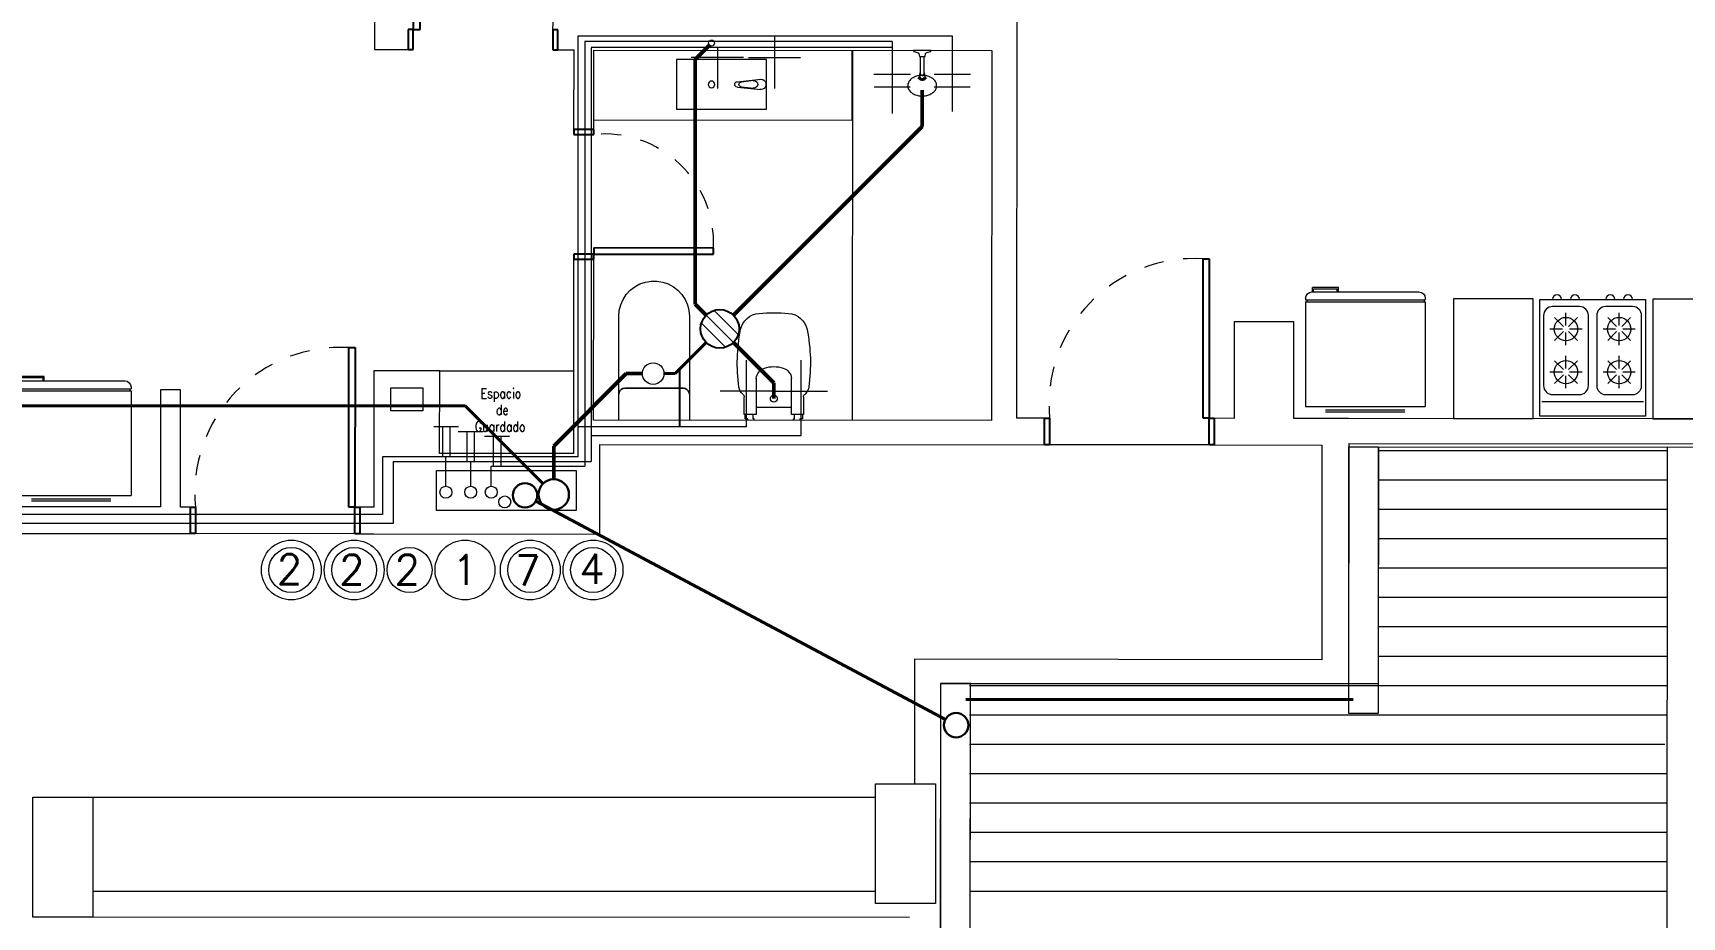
# Model space of a CAD drawing. Header units: millimetres. Extents: x 539 to 842, y -453 to -96.
# Drawn here: x 815.59 to 823.86, y -236.86 to -232.43 of the extents above; entities that cross this region are included whole.
import ezdxf
from ezdxf.enums import TextEntityAlignment as Align

# ---------------------------------------------------------------- set-up
doc = ezdxf.new("R2010")
doc.units = ezdxf.units.MM
doc.header["$LTSCALE"] = 0.1
for name, pattern in [('ACAD_ISO02W100', [15, 12, -3]), ('CONTINUA', [0]), ('Trazo', [0.00635, 0.003175, -0.003175])]:
    doc.linetypes.add(name, pattern=pattern)
doc.layers.get('0').update_dxf_attribs({"lineweight": 5})
for name, color, linetype, lineweight in [('00-Agua Caliente', 1, 'Continuous', 20), ('00-Agua Fria', 5, 'ACAD_ISO02W100', 20), ('00-Texto AC', 7, 'Continuous', 18), ('00-Texto AF', 7, 'Continuous', 18), ('A-DETL-GENF', 7, 'Continuous', 5), ('A-DOOR', 7, 'Continuous', 5), ('MUEBLES', 250, 'Continuous', 5), ('P-SANR-FIXT', 7, 'Continuous', 5)]:
    doc.layers.add(name, color=color, linetype=linetype, lineweight=lineweight)
for name, color, linetype in [('00-Pluvial', 40, 'Continuous'), ('00-Secundario', 24, 'Continuous'), ('00-Ventilacion', 3, 'Continuous'), ('Textos', 7, 'Continuous')]:
    doc.layers.add(name, color=color, linetype=linetype)
doc.layers.add('00-Primario', color=7, linetype='Continuous', true_color=0xff2400)
doc.layers.add('A-DOOR-HDLN', color=5, linetype='Trazo', lineweight=5, true_color=0x0000ff)
doc.styles.add('Romans', font='romans.shx')
doc.styles.add('Romans 1.50', font='romans.shx', dxfattribs={"width": 0.8, "height": 0.15})

# ---------------------------------------------------------------- blocks, each defined once
blk = doc.blocks.new('Family6 - Puerta OBLAK - Baño-2882893-1-TORRE-ARQ-PB')
at = {"layer": 'A-DOOR', "color": 8, "lineweight": 25}
for p, q in [((-0.3, 0.05), (-0.325, 0.05)), ((-0.325, 0.05), (-0.325, -0.05)), ((-0.3, -0.05), (-0.3, 0.05)), ((0.325, 0.05), (0.3, 0.05)), ((0.3, 0.05), (0.3, -0.05)), ((0.325, -0.05), (0.325, 0.05)), ((-0.325, -0.05), (-0.3, -0.05)), ((-0.2685, -0.0508), (-0.3, -0.0508)), ((-0.3, -0.0508), (-0.3, -0.6507)), ((-0.2685, -0.6507), (-0.2685, -0.0508)), ((0.3, -0.05), (0.325, -0.05)), ((-0.3, -0.6507), (-0.2685, -0.6507))]:
    blk.add_line(p, q, dxfattribs=at)
at = {"layer": 'A-DOOR-HDLN', "color": 8}
blk.add_arc((-0.2437, -0.1049), 0.5464, 267.40168, 5.68796, dxfattribs=at)
blk = doc.blocks.new('Family5 - Puerta OPBLAK - Dormitorio-2880729-1-TORRE-ARQ-PB')
at = {"layer": 'A-DOOR', "color": 8, "lineweight": 25}
for p, q in [((-0.35, 0.05), (-0.375, 0.05)), ((-0.375, 0.05), (-0.375, -0.05)), ((-0.35, -0.05), (-0.35, 0.05)), ((0.375, 0.05), (0.35, 0.05)), ((0.35, 0.05), (0.35, -0.05)), ((0.375, -0.05), (0.375, 0.05)), ((-0.375, -0.05), (-0.35, -0.05)), ((0.35, -0.05), (0.315, -0.05)), ((0.315, -0.05), (0.315, -0.75)), ((0.35, -0.75), (0.35, -0.05)), ((0.35, -0.05), (0.375, -0.05)), ((0.315, -0.75), (0.35, -0.75))]:
    blk.add_line(p, q, dxfattribs=at)
at = {"layer": 'A-DOOR-HDLN', "color": 8}
blk.add_arc((0.3017, -0.0967), 0.6534, 175.89838, 271.16402, dxfattribs=at)
blk = doc.blocks.new('Family7 - Puerta OBLAK - Acceso-2885777-1-TORRE-ARQ-PB')
at = {"layer": 'A-DOOR', "color": 8, "lineweight": 25}
for p, q in [((-0.425, -0.0668), (-0.425, 0.0668)), ((-0.425, 0.0668), (-0.4, 0.0668)), ((-0.4, 0.0668), (-0.4, -0.0668)), ((0.4, -0.0668), (0.4, 0.0668)), ((0.4, 0.0668), (0.425, 0.0668)), ((0.425, 0.0668), (0.425, -0.0668)), ((-0.4, -0.0668), (-0.425, -0.0668)), ((-0.4, -0.0667), (-0.3693, -0.0667)), ((-0.4, -0.8667), (-0.4, -0.0667)), ((-0.3693, -0.0667), (-0.3693, -0.8667)), ((0.425, -0.0668), (0.4, -0.0668)), ((-0.3693, -0.8667), (-0.4, -0.8667))]:
    blk.add_line(p, q, dxfattribs=at)
at = {"layer": 'A-DOOR-HDLN', "color": 8}
blk.add_arc((-0.3269, -0.1376), 0.7303, 266.67006, 5.56979, dxfattribs=at)
blk = doc.blocks.new('A$C2F886EFE')
at = {"layer": 'MUEBLES', "color": 8}
for p, q in [((0, 0.0718), (0, 0.5968)), ((0, 0.5968), (0.6, 0.5968)), ((0.0997, 0.6227), (0.4982, 0.6227)), ((0.0997, 0.6134), (0.4982, 0.6134)), ((0.6, 0.0718), (0.6, 0.5968)), ((0, 0.0718), (0.6, 0.0718)), ((0, 0.0618), (0.6, 0.0618)), ((0, 0.0533), (0, 0.0618)), ((0.0059, 0.0618), (0.0059, 0.0718)), ((0.0315, 0.0218), (0.5685, 0.0218)), ((0.0343, 0.0218), (0.0343, 0)), ((0.0401, 0.0218), (0.0401, 0.0059)), ((0.0401, 0.0059), (0.1586, 0.0059)), ((0.1586, 0.0218), (0.1586, 0.0059)), ((0.1645, 0.0218), (0.1645, 0)), ((0.5941, 0.0618), (0.5941, 0.0718)), ((0.6, 0.0533), (0.6, 0.0618)), ((0.1645, 0), (0.0343, 0))]:
    blk.add_line(p, q, dxfattribs=at)
for centre, start, end in [((0.0315, 0.0533), 180, 270), ((0.5685, 0.0533), 270, 0)]:
    blk.add_arc(centre, 0.0315, start, end, dxfattribs=at)
blk = doc.blocks.new('Cocina 51cm')
at = {"layer": 'MUEBLES', "color": 8}
for p, q in [((-0.255, -0.036), (0, -0.036)), ((0, -0.036), (0.255, -0.036)), ((-0.1908, -0.1273), (-0.1462, -0.1718)), ((-0.1335, -0.1035), (-0.1335, -0.1666)), ((-0.0762, -0.1273), (-0.1207, -0.1718)), ((0.0762, -0.1273), (0.1207, -0.1718)), ((0.1335, -0.1035), (0.1335, -0.1666)), ((0.1908, -0.1273), (0.1462, -0.1718)), ((-0.2145, -0.1846), (-0.1515, -0.1846)), ((-0.1462, -0.1973), (-0.1908, -0.2419)), ((-0.1335, -0.2026), (-0.1335, -0.2656)), ((-0.1207, -0.1973), (-0.0762, -0.2419)), ((-0.1154, -0.1846), (-0.0524, -0.1846)), ((0.0524, -0.1846), (0.1154, -0.1846)), ((0.1207, -0.1973), (0.0762, -0.2419)), ((0.1335, -0.2026), (0.1335, -0.2656)), ((0.1462, -0.1973), (0.1908, -0.2419)), ((0.1515, -0.1846), (0.2145, -0.1846)), ((-0.1335, -0.3196), (-0.1335, -0.3826)), ((0.1335, -0.3196), (0.1335, -0.3826)), ((-0.2145, -0.4006), (-0.1515, -0.4006)), ((-0.1908, -0.3433), (-0.1462, -0.3879)), ((-0.1462, -0.4134), (-0.1908, -0.4579)), ((-0.0762, -0.3433), (-0.1207, -0.3879)), ((-0.1207, -0.4134), (-0.0762, -0.4579)), ((-0.1154, -0.4006), (-0.0524, -0.4006)), ((0.0524, -0.4006), (0.1154, -0.4006)), ((0.0762, -0.3433), (0.1207, -0.3879)), ((0.1207, -0.4134), (0.0762, -0.4579)), ((0.1908, -0.3433), (0.1462, -0.3879)), ((0.1462, -0.4134), (0.1908, -0.4579)), ((0.1515, -0.4006), (0.2145, -0.4006)), ((-0.1335, -0.4187), (-0.1335, -0.4817)), ((0.1335, -0.4187), (0.1335, -0.4817))]:
    blk.add_line(p, q, dxfattribs=at)
blk.add_lwpolyline([(-0.265, 0.036), (0.265, 0.036), (0.265, -0.5492), (-0.265, -0.5492)], close=True, dxfattribs=at)
for points in [[(-0.201, -0.5132), (-0.0659, -0.5132, 0.414214), (-0.0209, -0.4682), (-0.0209, -0.117, 0.414214), (-0.0659, -0.072), (-0.201, -0.072, 0.414214), (-0.246, -0.117), (-0.246, -0.4682, 0.414214)], [(0.0659, -0.5132), (0.201, -0.5132, 0.414214), (0.246, -0.4682), (0.246, -0.117, 0.414214), (0.201, -0.072), (0.0659, -0.072, 0.414214), (0.0209, -0.117), (0.0209, -0.4682, 0.414214)]]:
    blk.add_lwpolyline(points, format="xyb", close=True, dxfattribs=at)
for centre in [(-0.1335, -0.1846), (0.1335, -0.1846), (-0.1335, -0.4006), (0.1335, -0.4006)]:
    blk.add_circle(centre, 0.0585, dxfattribs=at)
for centre in [(-0.1782, -0.5492), (-0.0887, -0.5492), (0.0887, -0.5492), (0.1782, -0.5492)]:
    blk.add_arc(centre, 0.0225, 180, 0, dxfattribs=at)
blk = doc.blocks.new('Shower-Valve_Trim-KOHLER-Alteo-K-TS45106 - 2_5 GPM_ 2BZ-Oil-Rubed Nickel-V7-2-TORRE-ARQ- PB _-2_14_')
at = {"layer": 'P-SANR-FIXT', "color": 8}
for p, q in [((2.5274, -14.2181), (2.5169, -14.2613)), ((2.5304, -14.2201), (2.5274, -14.2181)), ((2.5169, -14.2613), (2.5063, -14.3045)), ((2.5063, -14.3045), (2.5099, -14.304)), ((2.5273, -14.281), (2.5422, -14.2823)), ((2.5491, -14.2543), (2.5352, -14.2486)), ((2.5433, -14.2816), (2.544, -14.2785)), ((2.544, -14.2785), (2.5489, -14.2585)), ((2.544, -14.2785), (2.6228, -14.2978)), ((2.5489, -14.2585), (2.5496, -14.2555)), ((2.6277, -14.2778), (2.5489, -14.2585)), ((2.6228, -14.2978), (2.6275, -14.299)), ((2.6273, -14.3012), (2.6353, -14.3032)), ((2.6277, -14.2778), (2.6324, -14.2789)), ((2.6412, -14.2788), (2.6333, -14.2768)), ((2.6353, -14.3032), (2.6403, -14.3044)), ((2.6412, -14.2788), (2.6463, -14.28))]:
    blk.add_line(p, q, dxfattribs=at)
for centre, radius, start, end in [((2.5286, -14.2227), 0.00317, 6.88973, 54.99277), ((2.3096, -14.2492), 0.2237, 0.86448, 6.88973), ((2.5094, -14.3008), 0.00318, 277.49573, 325.59877), ((2.3275, -14.1762), 0.2237, 325.59877, 331.62402), ((2.527, -14.284), 0.00308, 84.79207, 151.62402), ((2.5364, -14.2458), 0.00308, 180.86448, 247.69643), ((2.5423, -14.2813), 0.000995, 264.79207, 346.24425), ((2.5487, -14.2552), 0.000995, 346.24425, 67.69643), ((2.629, -14.2944), 0.00706, 209.18005, 256.24425), ((2.6316, -14.2837), 0.00706, 76.24425, 123.30845), ((2.7252, -14.3132), 0.0905, 173.6216, 201.40538), ((2.6532, -14.2979), 0.0156, 203.24425, 228.68804), ((2.6423, -14.2962), 0.00848, 256.24425, 285.40268), ((2.7256, -14.3114), 0.0905, 131.08312, 158.8669), ((2.6414, -14.2929), 0.0119, 285.40268, 336.41209), ((2.6547, -14.2917), 0.0156, 103.80047, 129.24425), ((2.6442, -14.2882), 0.00848, 47.08582, 76.24425), ((2.6419, -14.2907), 0.0119, 356.07641, 47.08582), ((2.639, -14.2912), 0.0148, 333.96033, 346.24425), ((2.639, -14.2912), 0.0148, 346.24425, 358.52817), ((2.6544, -14.2561), 0.0206, 267.76407, 286.1675), ((2.697, -14.2785), 0.0469, 98.13329, 131.08312), ((2.696, -14.2716), 0.0399, 63.16756, 98.13329), ((2.6956, -14.2724), 0.0408, 36.25317, 63.16756), ((2.6759, -14.2869), 0.0652, 13.90573, 36.25317), ((2.642, -14.2919), 0.0998, 346.24425, 359.21375), ((2.6548, -14.2921), 0.0869, 359.21375, 13.90573), ((2.6846, -14.3292), 0.0469, 201.40538, 234.35521), ((2.6364, -14.3294), 0.0206, 46.321, 64.72443), ((2.6805, -14.3348), 0.0399, 234.35521, 269.32094), ((2.6805, -14.334), 0.0408, 269.32094, 296.23533), ((2.6697, -14.312), 0.0652, 296.23533, 318.58277), ((2.6535, -14.2977), 0.0869, 318.58277, 333.27475), ((2.642, -14.2919), 0.0998, 333.27475, 346.24425)]:
    blk.add_arc(centre, radius, start, end, dxfattribs=at)
for centre, major_axis, start_param, end_param in [((2.63, -14.289), (0.0025, 0.01), 3.141593, 4.712389), ((2.63, -14.289), (0.0025, 0.01), 4.712389, 6.283185), ((2.6499, -14.2938), (0.0042, 0.0171), 2.888228, 4.712389), ((2.6499, -14.2938), (0.00241, 0.00985), 3.041039, 4.712389), ((2.6499, -14.2938), (0.0042, 0.0171), 4.712389, 6.53655), ((2.6499, -14.2938), (0.00241, 0.00985), 4.712389, 6.383739)]:
    blk.add_ellipse(centre, major_axis=major_axis, ratio=0.707107, start_param=start_param, end_param=end_param, dxfattribs=at)
for points in [[(2.6393, -14.2912), (2.6389, -14.2927), (2.6378, -14.2956), (2.6351, -14.2992), (2.632, -14.301), (2.6293, -14.3015), (2.628, -14.3014), (2.6273, -14.3012)], [(2.6393, -14.2912), (2.6397, -14.2897), (2.64, -14.2867), (2.6392, -14.2823), (2.6374, -14.2792), (2.6352, -14.2775), (2.634, -14.277), (2.6333, -14.2768)]]:
    blk.add_open_spline(points, degree=3, knots=[1.570796, 1.570796, 1.570796, 1.570796, 1.963495, 2.356194, 2.748894, 2.945243, 3.141593, 3.141593, 3.141593, 3.141593], dxfattribs=at)
blk = doc.blocks.new('Sanitary_Toilets_Ceramica-Catalano_Zero-70-One-Piece-Close-Coupled-Syphonic - Default-V1-2-TORRE-ARQ- PB _-2_14_')
at = {"layer": 'A-DETL-GENF', "color": 8}
for p, q in [((0.0444, 0.177), (0.0015, 0.177)), ((0.0887, 0.177), (0.0444, 0.177)), ((0.1331, 0.177), (0.0887, 0.177)), ((0.1331, 0.177), (0.1423, 0.1755)), ((0.524, 0.177), (0.1331, 0.177)), ((0.1423, 0.1755), (0.1331, 0.177)), ((0.1423, 0.1755), (0.1507, 0.1713)), ((0.1507, 0.1713), (0.1423, 0.1755)), ((0.1507, 0.1713), (0.1573, 0.1646)), ((0.1573, 0.1646), (0.1507, 0.1713)), ((0.5531, 0.1746), (0.524, 0.177)), ((0.5815, 0.1674), (0.5531, 0.1746)), ((0.6082, 0.1557), (0.5815, 0.1674)), ((0.1573, 0.1646), (0.1616, 0.1563)), ((0.1616, 0.1563), (0.1573, 0.1646)), ((0.1616, 0.1563), (0.1631, 0.147)), ((0.1631, 0.147), (0.1616, 0.1563)), ((0.1631, 0.147), (0.1631, -0.147)), ((0.1631, 0.098), (0.1631, 0.147)), ((0.1631, 0.049), (0.1631, 0.098)), ((0.6327, 0.1397), (0.6082, 0.1557)), ((0.6542, 0.1199), (0.6327, 0.1397)), ((0.6722, 0.0968), (0.6542, 0.1199)), ((0.6861, 0.0711), (0.6722, 0.0968)), ((0.1631, 0), (0.1631, 0.049)), ((0.6956, 0.0435), (0.6861, 0.0711)), ((0.7004, 0.0146), (0.6956, 0.0435)), ((0.7004, -0.0146), (0.7004, 0.0146)), ((0.1631, -0.049), (0.1631, 0)), ((0.1631, -0.098), (0.1631, -0.049)), ((0.6722, -0.0968), (0.6861, -0.0711)), ((0.6861, -0.0711), (0.6956, -0.0435)), ((0.6956, -0.0435), (0.7004, -0.0146)), ((0.1573, -0.1646), (0.1507, -0.1713)), ((0.1507, -0.1713), (0.1573, -0.1646)), ((0.1616, -0.1563), (0.1573, -0.1646)), ((0.1573, -0.1646), (0.1616, -0.1563)), ((0.1631, -0.147), (0.1616, -0.1563)), ((0.1616, -0.1563), (0.1631, -0.147)), ((0.1631, -0.147), (0.1631, -0.098)), ((0.5815, -0.1674), (0.6082, -0.1557)), ((0.6082, -0.1557), (0.6327, -0.1397)), ((0.6327, -0.1397), (0.6542, -0.1199)), ((0.6542, -0.1199), (0.6722, -0.0968)), ((0.0015, -0.177), (0.0444, -0.177)), ((0.0444, -0.177), (0.0887, -0.177)), ((0.0887, -0.177), (0.1331, -0.177)), ((0.1423, -0.1755), (0.1331, -0.177)), ((0.1331, -0.177), (0.1423, -0.1755)), ((0.1331, -0.177), (0.524, -0.177)), ((0.1507, -0.1713), (0.1423, -0.1755)), ((0.1423, -0.1755), (0.1507, -0.1713)), ((0.524, -0.177), (0.5531, -0.1746)), ((0.5531, -0.1746), (0.5815, -0.1674))]:
    blk.add_line(p, q, dxfattribs=at)
blk = doc.blocks.new('Vitreous china bidet _ Debba _ Roca _ 355994xx0 - White - Debba- Roca-2705266-2-TORRE-ARQ- PB _-2_14_')
at = {"layer": 'P-SANR-FIXT', "color": 8}
for p, q in [((0.0357, 0.0802), (0.0357, 0.2622)), ((0.2143, 0.2622), (0.2143, 0.0802)), ((-0.0236, 0.1689), (-0.0236, 0.0802)), ((0.2736, 0.0802), (0.2738, 0.1687)), ((0.0357, 0.1159), (0.2143, 0.1159)), ((-0.0236, 0.0802), (-0.0194, 0.0802)), ((-0.0194, 0.0802), (-0.0194, 0.0596)), ((-0.0194, 0.0802), (0.0221, 0.0802)), ((-0.0194, 0.0596), (-0.006, 0.0596)), ((-0.006, 0.0596), (-0.006, 0.0508)), ((0.0221, 0.0802), (0.0357, 0.0802)), ((0.0221, 0.0596), (0.0221, 0.0802)), ((0.026, 0.0596), (0.0221, 0.0596)), ((0.026, 0.0508), (0.026, 0.0596)), ((0.2143, 0.0802), (0.2279, 0.0802)), ((0.224, 0.0596), (0.2279, 0.0596)), ((0.224, 0.0508), (0.224, 0.0596)), ((0.2279, 0.0802), (0.2694, 0.0802)), ((0.2279, 0.0596), (0.2279, 0.0802)), ((0.256, 0.0508), (0.256, 0.0596)), ((0.256, 0.0596), (0.2694, 0.0596)), ((0.2694, 0.0596), (0.2694, 0.0802)), ((0.2694, 0.0802), (0.2736, 0.0802))]:
    blk.add_line(p, q, dxfattribs=at)
for centre, radius, start, end in [((0.0575, 0.4868), 0.1013, 93.86915, 168.75559), ((0.125, -0.5106), 1.1009, 86.13085, 93.86915), ((0.1925, 0.4868), 0.1013, 11.24441, 86.13085), ((0.8089, 0.3374), 0.8673, 168.75559, 187.87391), ((-0.5589, 0.3374), 0.8673, 352.12609, 11.24441), ((0.1, 0.2529), 0.0649, 110.16908, 171.83092), ((0.1293, 0.1353), 0.1859, 91.32885, 106.15101), ((0.1207, 0.1353), 0.1859, 73.84899, 88.67115), ((0.15, 0.2529), 0.0649, 8.16908, 69.83092), ((0.0086, 0.2267), 0.0594, 187.87391, 225.1331), ((-0.0411, 0.1689), 0.0175, 0, 63.70008), ((0.125, 0.1608), 0.0175, 0, 180), ((0.2904, 0.1686), 0.0167, 126.27151, 179.72849), ((0.2414, 0.2267), 0.0594, 311.25476, 352.12609), ((0.125, 0.1608), 0.0175, 180, 0)]:
    blk.add_arc(centre, radius, start, end, dxfattribs=at)
blk = doc.blocks.new('Bacha 45x25cm')
at = {"layer": 'MUEBLES', "color": 8}
for p, q in [((0.1116, 0.1456), (0.0994, 0.0278)), ((0.1062, 0.0625), (0.1134, 0.1271)), ((0.1367, 0.1258), (0.1438, 0.0625)), ((0.1384, 0.1456), (0.1506, 0.0278))]:
    blk.add_line(p, q, dxfattribs=at)
blk.add_lwpolyline([(0, 0.45), (0.25, 0.45), (0.25, 0), (0, 0)], close=True, dxfattribs=at)
blk.add_circle((0.125, 0.275), 0.0166, dxfattribs=at)
for centre, radius, start, end in [((0.125, 0.1456), 0.0134, 0, 180), ((0.125, 0.1258), 0.0117, 360, 173.64144), ((0.125, 0.0278), 0.0256, 168.17214, 11.82786), ((0.125, 0.0625), 0.0188, 167.28289, 12.84679)]:
    blk.add_arc(centre, radius, start, end, dxfattribs=at)
blk = doc.blocks.new('T1-5P-2020')
at = {"color": 8, "lineweight": 5}
for p, q in [((4112.7717, 1363.1679), (4112.7695, 1360.9624)), ((4115.9909, 1359.1144), (4115.995, 1363.1472)), ((4112.7695, 1360.9624), (4112.9395, 1360.9622)), ((4113.6895, 1360.9615), (4113.7695, 1360.9614)), ((4113.7695, 1360.9614), (4113.7691, 1360.5614)), ((4113.8706, 1360.5613), (4113.871, 1360.9598)), ((4113.871, 1360.9598), (4115.8663, 1360.9578)), ((4115.1659, 1360.6085), (4115.1663, 1360.9585)), ((4115.1667, 1360.9578), (4115.1664, 1359.1032)), ((4115.8663, 1360.9578), (4115.8644, 1359.1025)), ((4113.8707, 1360.6098), (4115.1659, 1360.6085)), ((4113.7691, 1360.5614), (4113.7699, 1360.5614)), ((4113.8699, 1360.5613), (4113.8706, 1360.5613)), ((4113.87, 1359.9363), (4113.87, 1359.9113)), ((4113.7685, 1359.9114), (4113.7675, 1358.9364)), ((4113.7692, 1359.9114), (4113.7685, 1359.9114)), ((4113.8692, 1359.1045), (4113.87, 1359.9113)), ((4113.87, 1359.9113), (4113.8692, 1359.9113)), ((4118.1815, 1359.7122), (4118.1809, 1359.1122)), ((4118.5815, 1359.7118), (4118.1815, 1359.7122)), ((4118.5809, 1359.1118), (4118.5815, 1359.7118)), ((4119.1815, 1359.7112), (4119.1809, 1359.1112)), ((4120.5614, 1359.7098), (4119.1815, 1359.7112)), ((4117.0814, 1359.5973), (4117.0809, 1359.1133)), ((4117.3814, 1359.597), (4117.0814, 1359.5973)), ((4117.3809, 1359.113), (4117.3814, 1359.597)), ((4112.7672, 1359.3519), (4112.7666, 1358.6679)), ((4113.0973, 1359.3515), (4112.7672, 1359.3519)), ((4113.0969, 1358.9371), (4113.0973, 1359.3515)), ((4113.0973, 1359.3515), (4113.7679, 1359.3509)), ((4112.8521, 1359.1518), (4112.8522, 1359.2668)), ((4112.8522, 1359.2668), (4113.0122, 1359.2666)), ((4113.0122, 1359.2666), (4113.0121, 1359.1516)), ((4111.6979, 1359.257), (4111.6967, 1358.6689)), ((4111.7979, 1359.2568), (4111.6979, 1359.257)), ((4111.7967, 1358.6688), (4111.7979, 1359.2568)), ((4113.0121, 1359.1516), (4112.8521, 1359.1518)), ((4115.8644, 1359.1025), (4113.8692, 1359.1045)), ((4116.1309, 1359.1143), (4115.9909, 1359.1144)), ((4117.0809, 1359.1133), (4116.9809, 1359.1134)), ((4117.6552, 1359.1127), (4117.3809, 1359.113)), ((4121.2108, 1359.1092), (4117.6552, 1359.1127)), ((4118.1809, 1359.1122), (4118.5809, 1359.1118)), ((4119.1809, 1359.1112), (4120.5608, 1359.1098)), ((4113.7675, 1358.9364), (4113.0969, 1358.9371)), ((4113.8996, 1358.5332), (4113.9001, 1358.983)), ((4113.9001, 1358.983), (4116.1308, 1358.9808)), ((4116.9558, 1358.9799), (4116.1558, 1358.9807)), ((4116.9808, 1358.9799), (4117.5216, 1358.9794)), ((4117.5216, 1358.9794), (4117.5205, 1357.9032)), ((4117.6561, 1358.9877), (4117.6549, 1357.7836)), ((4117.655, 1358.9702), (4124.4978, 1358.9634)), ((4117.6551, 1358.9877), (4121.2106, 1358.9842)), ((4117.8053, 1358.9701), (4117.8041, 1357.7836)), ((4113.0816, 1358.6516), (4113.0818, 1358.8521)), ((4113.0818, 1358.8521), (4113.7824, 1358.8514)), ((4113.7824, 1358.8514), (4113.7822, 1358.6509)), ((4111.6967, 1358.6689), (4103.332, 1358.6773)), ((4111.8472, 1358.6688), (4111.7967, 1358.6688)), ((4112.7666, 1358.6679), (4112.6972, 1358.6679)), ((4113.7822, 1358.6509), (4113.0816, 1358.6516)), ((4103.1813, 1358.544), (4111.8471, 1358.5353)), ((4112.6721, 1358.5345), (4111.8721, 1358.5353)), ((4112.6971, 1358.5344), (4112.7665, 1358.5344)), ((4112.7665, 1358.5344), (4113.8996, 1358.5332)), ((4115.478, 1357.9052), (4115.478, 1357.2815)), ((4117.5205, 1357.9032), (4115.478, 1357.9052)), ((4115.6085, 1352.9337), (4115.6097, 1357.7836)), ((4115.7548, 1352.9337), (4115.7596, 1357.7836)), ((4111.0576, 1356.6134), (4111.0576, 1357.2134)), ((4111.0576, 1357.2134), (4111.3576, 1357.2134)), ((4111.3576, 1357.2134), (4115.2831, 1357.2134)), ((4111.3576, 1357.2134), (4111.3576, 1356.6134)), ((4111.3576, 1356.7434), (4115.2831, 1356.7433)), ((4111.3576, 1356.6134), (4111.0576, 1356.6134)), ((4115.4527, 1356.6104), (4111.0576, 1356.6134))]:
    blk.add_line(p, q, dxfattribs=at)
at = {"color": 8, "linetype": 'CONTINUA', "lineweight": 13}
for p, q in [((4117.8043, 1358.9528), (4119.2498, 1358.9528)), ((4117.8043, 1358.8055), (4119.2498, 1358.8055)), ((4117.8043, 1358.6582), (4119.2498, 1358.6582)), ((4117.8043, 1358.5109), (4119.2498, 1358.5109)), ((4117.8043, 1358.3637), (4119.2498, 1358.3637)), ((4117.8043, 1358.2164), (4119.2498, 1358.2164)), ((4117.8043, 1358.0691), (4119.2498, 1358.0691)), ((4117.8043, 1357.9218), (4119.2498, 1357.9218)), ((4115.7549, 1357.7745), (4119.2496, 1357.7745)), ((4115.7549, 1357.6273), (4119.2495, 1357.6273)), ((4115.7549, 1357.48), (4119.2406, 1357.48)), ((4115.7549, 1357.3327), (4119.2498, 1357.3327)), ((4115.7549, 1357.1854), (4119.2496, 1357.1854)), ((4115.7549, 1357.0381), (4119.2495, 1357.0381)), ((4115.7549, 1356.8909), (4119.2498, 1356.8909)), ((4115.7549, 1356.7436), (4119.2496, 1356.7436))]:
    blk.add_line(p, q, dxfattribs=at)
at = {"color": 8}
for p, q in [((4119.2494, 1352.863), (4119.2555, 1358.9685)), ((4115.6097, 1357.7836), (4117.8041, 1357.7836))]:
    blk.add_line(p, q, dxfattribs=at)
at = {"color": 8, "lineweight": 5}
blk.add_lwpolyline([(4115.2831, 1357.2815), (4115.5831, 1357.2815), (4115.5831, 1356.6815), (4115.2831, 1356.6815)], close=True, dxfattribs=at)
for name, p, rotation in [('Family5 - Puerta OPBLAK - Dormitorio-2880729-1-TORRE-ARQ-PB', (4113.3146, 1361.0118), 179.9427042091335), ('Shower-Valve_Trim-KOHLER-Alteo-K-TS45106 - 2_5 GPM_ 2BZ-Oil-Rubed Nickel-V7-2-TORRE-ARQ- PB _-2_14_', (4128.7709, 1366.7935), 283.7557496523173), ('Family6 - Puerta OBLAK - Baño-2882893-1-TORRE-ARQ-PB', (4113.8196, 1360.2363), 89.94270438354559), ('Family7 - Puerta OBLAK - Acceso-2885777-1-TORRE-ARQ-PB', (4116.5559, 1359.0471), 179.9427042882422), ('Cocina 51cm', (4118.8789, 1359.1605), 180.0000005719432), ('Family7 - Puerta OBLAK - Acceso-2885777-1-TORRE-ARQ-PB', (4112.2722, 1358.6016), 179.9427042870645)]:
    blk.add_blockref(name, p, dxfattribs=dict(at, rotation=rotation))
at = {"color": 8, "lineweight": 5, "xscale": -1}
for name, p, rotation in [('Bacha 45x25cm', (4114.7356, 1360.9127), 90.00000028208164), ('Sanitary_Toilets_Ceramica-Catalano_Zero-70-One-Piece-Close-Coupled-Syphonic - Default-V1-2-TORRE-ARQ- PB _-2_14_', (4114.1724, 1359.101), 270.0000000457745), ('A$C2F886EFE', (4117.4398, 1359.7692), 180), ('A$C2F886EFE', (4110.9496, 1359.3232), 180)]:
    blk.add_blockref(name, p, dxfattribs=dict(at, rotation=rotation))
blk.add_blockref('Vitreous china bidet _ Debba _ Roca _ 355994xx0 - White - Debba- Roca-2705266-2-TORRE-ARQ- PB _-2_14_', (4114.898, 1359.0518), dxfattribs=at)
at = {"color": 8, "lineweight": 5, "insert": (4113.2533, 1359.2636), "char_height": 0.05, "attachment_point": 1, "style": 'Romans 1.50'}
blk.add_mtext_dynamic_manual_height_columns('\\pi0.04895;Espacio \\P\\pi0.1261;de \\P\\pi0.02038;Guardado', width=0.31124, gutter_width=0.375, heights=[0], dxfattribs=at)
blk = doc.blocks.new('LLP')
at = {"layer": '00-Agua Fria', "color": 0, "linetype": 'Continuous', "lineweight": 20}
for p, q in [((-1, 2.4), (1, 2.4)), ((-0.3, 2.4), (-0.3, 0)), ((0.3, 2.4), (0.3, 0))]:
    blk.add_line(p, q, dxfattribs=at)

msp = doc.modelspace()

# ---------------------------------------------------------------- linework, layer by layer
at = {"layer": '00-Agua Caliente', "color": 1, "linetype": 'Continuous', "lineweight": 20}
for p, q in [((819.023, -232.5022), (819.023, -232.7082)), ((819.8995, -232.4731), (819.8995, -232.8334)), ((819.1538, -232.5528), (818.8921, -232.5528)), ((819.8082, -232.6361), (819.9907, -232.6361)), ((819.8095, -232.6991), (819.9894, -232.6991)), ((819.4435, -234.4482), (819.4435, -234.0705)), ((819.3126, -234.2259), (819.5743, -234.2259))]:
    msp.add_line(p, q, dxfattribs=at)
at = {"layer": '00-Agua Caliente', "linetype": 'ACAD_ISO02W100', "ltscale": 3}
for points in [[(819.8995, -232.4731), (818.3574, -232.4731), (818.3574, -234.6022)], [(817.8888, -234.6022), (818.3574, -234.6022)], [(817.8888, -234.7021), (817.8888, -234.6022)]]:
    msp.add_lwpolyline(points, dxfattribs=at)
at = {"layer": '00-Agua Caliente', "linetype": 'CONTINUA'}
for points in [[(819.8995, -232.5022), (818.3906, -232.5022), (818.3906, -234.5787)], [(818.3906, -234.4482), (819.4435, -234.4482)], [(817.3962, -234.5787), (817.3962, -234.8886), (813.8958, -234.8886)], [(817.3962, -234.5787), (818.3906, -234.5787)], [(817.7855, -234.7021), (817.7855, -234.5787)]]:
    msp.add_lwpolyline(points, dxfattribs=at)
at = {"layer": '00-Agua Caliente', "color": 1, "linetype": 'CONTINUA', "lineweight": 20}
for centre in [(817.7855, -234.7321), (817.8888, -234.7321)]:
    msp.add_circle(centre, 0.03, dxfattribs=at)
at = {"layer": '00-Agua Caliente', "color": 1}
for centre, radius in [((817.2011, -235.1221), 0.15), ((817.2011, -235.1221), 0.1127), ((817.4789, -235.1221), 0.1127)]:
    msp.add_circle(centre, radius, dxfattribs=at)
at = {"layer": '00-Agua Fria', "ltscale": 3}
for p, q in [((818.3247, -234.5551), (818.3247, -232.4441)), ((818.3247, -232.4441), (820.2005, -232.4441)), ((819.1682, -234.4045), (818.3247, -234.4045))]:
    msp.add_line(p, q, dxfattribs=at)
at = {"layer": '00-Agua Fria', "color": 5, "linetype": 'Continuous', "lineweight": 20}
for p, q in [((819.3095, -232.4441), (819.3095, -232.7082)), ((820.2005, -232.4441), (820.2005, -232.8236)), ((819.1786, -232.5528), (819.4404, -232.5528)), ((820.1093, -232.6361), (820.2918, -232.6361)), ((820.1106, -232.6991), (820.2904, -232.6991)), ((819.1682, -234.4045), (819.1682, -234.0705)), ((819.2991, -234.2259), (819.0373, -234.2259))]:
    msp.add_line(p, q, dxfattribs=at)
at = {"layer": '00-Agua Fria', "color": 5, "lineweight": 25}
msp.add_line((818.8349, -234.4045), (818.8349, -234.1104), dxfattribs=at)
at = {"layer": '00-Agua Fria', "ltscale": 3}
for points in [[(818.3247, -234.5551), (817.3437, -234.5551), (817.3437, -234.8444), (813.0183, -234.8444)], [(817.6612, -234.7021), (817.6612, -234.5551)]]:
    msp.add_lwpolyline(points, dxfattribs=at)
at = {"layer": '00-Agua Fria', "linetype": 'CONTINUA', "lineweight": 20}
for centre, radius in [((817.6612, -234.7321), 0.03), ((817.9563, -234.7808), 0.03), ((816.886, -235.1221), 0.15), ((816.886, -235.1221), 0.1127), ((817.7568, -235.1221), 0.15)]:
    msp.add_circle(centre, radius, dxfattribs=at)
at = {"layer": '00-Pluvial', "linetype": 'CONTINUA', "lineweight": 13}
msp.add_lwpolyline([(822.1889, -234.5049), (822.337, -234.5049), (822.337, -235.8415), (822.1889, -235.8415)], close=True, dxfattribs=at)
at = {"layer": '00-Pluvial', "lineweight": 40}
for points in [[(818.1122, -234.7766), (820.1661, -235.8713)], [(822.2118, -235.7706), (820.2688, -235.7706)]]:
    msp.add_lwpolyline(points, dxfattribs=at)
at = {"layer": '00-Pluvial', "linetype": 'CONTINUA', "lineweight": 13}
msp.add_lwpolyline([(820.2878, -240.3916), (820.2925, -235.6915), (820.1425, -235.6915), (820.1413, -240.5415), (820.2828, -240.5415)], dxfattribs=at)
at = {"layer": '00-Pluvial', "lineweight": 30}
for centre in [(818.0582, -234.7478), (820.2201, -235.9001)]:
    msp.add_circle(centre, 0.0612, dxfattribs=at)
at = {"layer": '00-Pluvial', "lineweight": 20}
for radius in [0.15, 0.1127]:
    msp.add_circle((818.0843, -235.1221), radius, dxfattribs=at)
at = {"layer": '00-Primario', "lineweight": 40}
for points in [[(818.9666, -233.9816), (818.8106, -234.1376)], [(818.7548, -234.1376), (818.8106, -234.1376)], [(814.2242, -234.2996), (817.7581, -234.2996)], [(818.1479, -234.6893), (817.7581, -234.2996)]]:
    msp.add_lwpolyline(points, dxfattribs=at)
at = {"layer": '00-Primario', "lineweight": 50}
for points in [[(818.5657, -234.1376), (818.202, -234.5013)], [(818.6465, -234.1376), (818.5657, -234.1376)], [(818.202, -234.6669), (818.202, -234.5013)]]:
    msp.add_lwpolyline(points, dxfattribs=at)
at = {"layer": '00-Primario', "lineweight": 20}
for centre, radius in [((818.7007, -234.1376), 0.0541), ((818.3994, -235.1221), 0.1127)]:
    msp.add_circle(centre, radius, dxfattribs=at)
at = {"layer": '00-Primario', "lineweight": 30}
msp.add_circle((818.202, -234.7435), 0.0765, dxfattribs=at)
at = {"layer": '00-Secundario', "lineweight": 15}
for p, q in [((818.9666, -233.8448), (819.1034, -233.9816)), ((819.0074, -233.8205), (819.1277, -233.9408)), ((818.9423, -233.8855), (819.0627, -234.0058))]:
    msp.add_line(p, q, dxfattribs=at)
at = {"layer": '00-Secundario', "lineweight": 50}
for points in [[(818.9827, -232.4911), (818.911, -232.5627)], [(818.911, -233.7892), (818.911, -232.5627)], [(820.05, -232.7163), (820.05, -232.8982)], [(819.1034, -233.8448), (820.05, -232.8982)], [(818.9666, -233.8448), (818.911, -233.7892)], [(819.1034, -233.9816), (819.3058, -234.184)], [(819.3058, -234.2626), (819.3058, -234.184)]]:
    msp.add_lwpolyline(points, dxfattribs=at)
at = {"layer": '00-Secundario', "linetype": 'Continuous', "lineweight": 20}
msp.add_circle((818.9934, -232.4803), 0.0151, dxfattribs=at)
at = {"layer": '00-Secundario', "lineweight": 25}
msp.add_circle((819.035, -233.9132), 0.0967, dxfattribs=at)
at = {"layer": '00-Ventilacion', "color": 3, "lineweight": 20}
msp.add_circle((818.3994, -235.1221), 0.15, dxfattribs=at)

# ---------------------------------------------------------------- block references
at = {"color": 8}
msp.add_blockref('T1-5P-2020', (-3295.4671, -1593.4752), dxfattribs=at)
at = {"layer": '00-Agua Caliente', "color": 1, "linetype": 'Continuous', "lineweight": 20, "xscale": -0.0625, "yscale": 0.0625, "zscale": 0.0625}
for p in [(817.7849, -234.5787), (817.9177, -234.6022)]:
    msp.add_blockref('LLP', p, dxfattribs=at)
at = {"layer": '00-Agua Fria', "linetype": 'Continuous', "lineweight": 20, "xscale": -0.0625, "yscale": 0.0625, "zscale": 0.0625}
msp.add_blockref('LLP', (817.6626, -234.5551), dxfattribs=at)

# ---------------------------------------------------------------- texts
at = {"layer": '00-Texto AC', "style": 'Romans'}
for p in [(817.1255, -235.1953), (817.4033, -235.1953)]:
    msp.add_text('2', height=0.15, rotation=360, dxfattribs=at).set_placement(p)
at = {"layer": '00-Texto AF', "style": 'Romans'}
msp.add_text('2', height=0.15, rotation=360, dxfattribs=at).set_placement((816.8125, -235.1935))
msp.add_text('1', height=0.15, rotation=360, dxfattribs=at).set_placement((817.7568, -235.1221), align=Align.MIDDLE_CENTER)
at = {"layer": 'Textos', "style": 'Romans'}
for s, p in [('7', (818.0076, -235.1997)), ('4', (818.33, -235.1914))]:
    msp.add_text(s, height=0.15, rotation=360, dxfattribs=at).set_placement(p)

doc.saveas('drawing.dxf')
